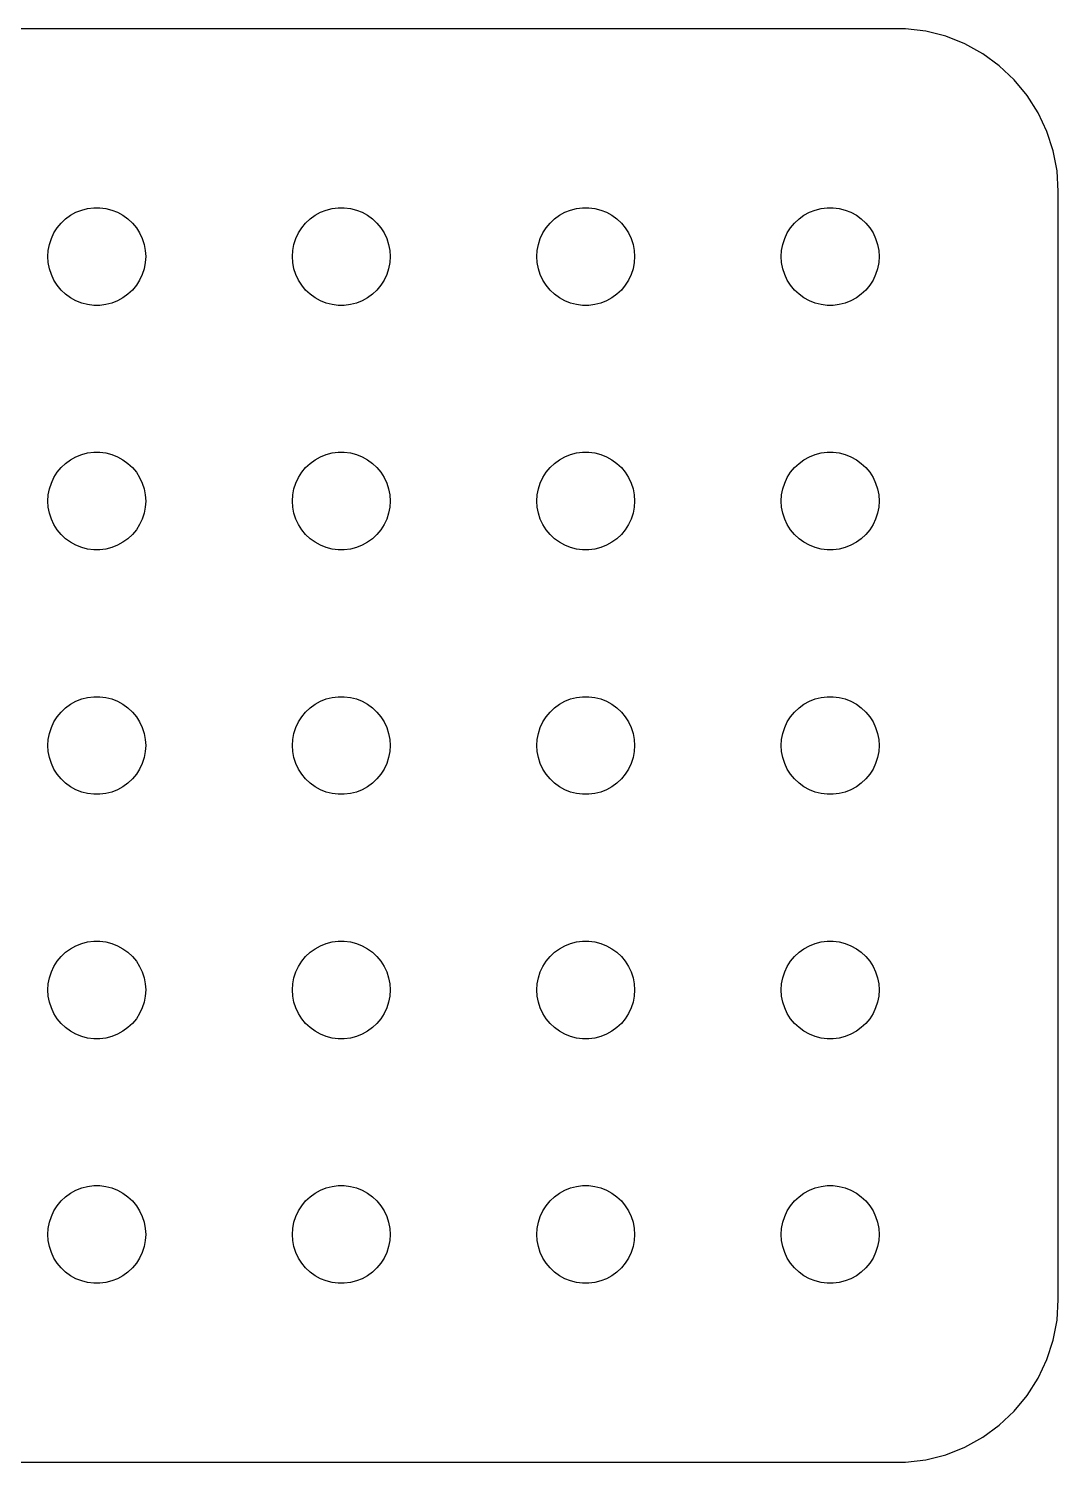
# Model space of a CAD drawing. Header units: metres. Extents: x -29.5 to 29.5, y -22 to 22.
# Drawn here: x -2.09 to 29.5, y -21.99 to 21.99 of the extents above; entities that cross this region are included whole.
import ezdxf

# ---------------------------------------------------------------- set-up
doc = ezdxf.new("R2010")
doc.units = ezdxf.units.M

msp = doc.modelspace()

# ---------------------------------------------------------------- linework, layer by layer
for p, q in [((24.8139, 21.9901), (-24.8139, 21.9901)), ((25.4369, 21.9114), (24.8139, 21.9901)), ((26.0451, 21.7553), (25.4369, 21.9114)), ((26.6289, 21.5241), (26.0451, 21.7553)), ((27.1791, 21.2216), (26.6289, 21.5241)), ((27.6871, 20.8526), (27.1791, 21.2216)), ((28.1448, 20.4227), (27.6871, 20.8526)), ((28.5451, 19.9389), (28.1448, 20.4227)), ((28.8815, 19.4088), (28.5451, 19.9389)), ((29.1489, 18.8406), (28.8815, 19.4088)), ((29.3429, 18.2434), (29.1489, 18.8406)), ((29.4606, 17.6267), (29.3429, 18.2434)), ((29.5, 17), (29.4606, 17.6267)), ((29.5, -17), (29.5, 17)), ((-0.803726, 16.2665), (-0.638657, 16.3572)), ((-0.638657, 16.3572), (-0.463516, 16.4266)), ((-0.463516, 16.4266), (-0.281067, 16.4734)), ((-0.281067, 16.4734), (-0.094177, 16.497)), ((-0.094177, 16.497), (0.094177, 16.497)), ((0.094177, 16.497), (0.281067, 16.4734)), ((0.281067, 16.4734), (0.463516, 16.4266)), ((0.463516, 16.4266), (0.638657, 16.3572)), ((0.638657, 16.3572), (0.803726, 16.2665)), ((6.69626, 16.2665), (6.86133, 16.3572)), ((6.86133, 16.3572), (7.03647, 16.4266)), ((7.03647, 16.4266), (7.21892, 16.4734)), ((7.21892, 16.4734), (7.40581, 16.497)), ((7.40581, 16.497), (7.59418, 16.497)), ((7.59418, 16.497), (7.78107, 16.4734)), ((7.78107, 16.4734), (7.96352, 16.4266)), ((7.96352, 16.4266), (8.13866, 16.3572)), ((8.13866, 16.3572), (8.30373, 16.2665)), ((14.1963, 16.2665), (14.3613, 16.3572)), ((14.3613, 16.3572), (14.5365, 16.4266)), ((14.5365, 16.4266), (14.7189, 16.4734)), ((14.7189, 16.4734), (14.9058, 16.497)), ((14.9058, 16.497), (15.0942, 16.497)), ((15.0942, 16.497), (15.2811, 16.4734)), ((15.2811, 16.4734), (15.4635, 16.4266)), ((15.4635, 16.4266), (15.6387, 16.3572)), ((15.6387, 16.3572), (15.8037, 16.2665)), ((21.6963, 16.2665), (21.8613, 16.3572)), ((21.8613, 16.3572), (22.0365, 16.4266)), ((22.0365, 16.4266), (22.2189, 16.4734)), ((22.2189, 16.4734), (22.4058, 16.497)), ((22.4058, 16.497), (22.5942, 16.497)), ((22.5942, 16.497), (22.7811, 16.4734)), ((22.7811, 16.4734), (22.9635, 16.4266)), ((22.9635, 16.4266), (23.1387, 16.3572)), ((23.1387, 16.3572), (23.3037, 16.2665)), ((-1.31445, 15.7226), (-1.21352, 15.8817)), ((-1.21352, 15.8817), (-1.09344, 16.0268)), ((-1.09344, 16.0268), (-0.956131, 16.1558)), ((-0.956131, 16.1558), (-0.803726, 16.2665)), ((0.803726, 16.2665), (0.956131, 16.1558)), ((0.956131, 16.1558), (1.09344, 16.0268)), ((1.09344, 16.0268), (1.21352, 15.8817)), ((1.21352, 15.8817), (1.31445, 15.7226)), ((6.18553, 15.7226), (6.28647, 15.8817)), ((6.28647, 15.8817), (6.40654, 16.0268)), ((6.40654, 16.0268), (6.54385, 16.1558)), ((6.54385, 16.1558), (6.69626, 16.2665)), ((8.30373, 16.2665), (8.45613, 16.1558)), ((8.45613, 16.1558), (8.59344, 16.0268)), ((8.59344, 16.0268), (8.71352, 15.8817)), ((8.71352, 15.8817), (8.81445, 15.7226)), ((13.6855, 15.7226), (13.7865, 15.8817)), ((13.7865, 15.8817), (13.9065, 16.0268)), ((13.9065, 16.0268), (14.0439, 16.1558)), ((14.0439, 16.1558), (14.1963, 16.2665)), ((15.8037, 16.2665), (15.9561, 16.1558)), ((15.9561, 16.1558), (16.0934, 16.0268)), ((16.0934, 16.0268), (16.2135, 15.8817)), ((16.2135, 15.8817), (16.3145, 15.7226)), ((21.1855, 15.7226), (21.2865, 15.8817)), ((21.2865, 15.8817), (21.4065, 16.0268)), ((21.4065, 16.0268), (21.5439, 16.1558)), ((21.5439, 16.1558), (21.6963, 16.2665)), ((23.3037, 16.2665), (23.4561, 16.1558)), ((23.4561, 16.1558), (23.5934, 16.0268)), ((23.5934, 16.0268), (23.7135, 15.8817)), ((23.7135, 15.8817), (23.8145, 15.7226)), ((-1.45287, 15.373), (-1.39465, 15.5522)), ((-1.39465, 15.5522), (-1.31445, 15.7226)), ((1.31445, 15.7226), (1.39465, 15.5522)), ((1.39465, 15.5522), (1.45287, 15.373)), ((6.04712, 15.373), (6.10533, 15.5522)), ((6.10533, 15.5522), (6.18553, 15.7226)), ((8.81445, 15.7226), (8.89465, 15.5522)), ((8.89465, 15.5522), (8.95287, 15.373)), ((13.5471, 15.373), (13.6053, 15.5522)), ((13.6053, 15.5522), (13.6855, 15.7226)), ((16.3145, 15.7226), (16.3947, 15.5522)), ((16.3947, 15.5522), (16.4529, 15.373)), ((21.0471, 15.373), (21.1053, 15.5522)), ((21.1053, 15.5522), (21.1855, 15.7226)), ((23.8145, 15.7226), (23.8947, 15.5522)), ((23.8947, 15.5522), (23.9529, 15.373)), ((-1.5, 15), (-1.48816, 15.188)), ((-1.48816, 14.812), (-1.5, 15)), ((-1.48816, 15.188), (-1.45287, 15.373)), ((1.45287, 15.373), (1.48816, 15.188)), ((1.48816, 15.188), (1.5, 15)), ((1.5, 15), (1.48816, 14.812)), ((6, 15), (6.01183, 15.188)), ((6.01183, 14.812), (6, 15)), ((6.01183, 15.188), (6.04712, 15.373)), ((8.95287, 15.373), (8.98816, 15.188)), ((8.98816, 15.188), (9, 15)), ((9, 15), (8.98816, 14.812)), ((13.5, 15), (13.5118, 15.188)), ((13.5118, 14.812), (13.5, 15)), ((13.5118, 15.188), (13.5471, 15.373)), ((16.4529, 15.373), (16.4882, 15.188)), ((16.4882, 15.188), (16.5, 15)), ((16.5, 15), (16.4882, 14.812)), ((21, 15), (21.0118, 15.188)), ((21.0118, 14.812), (21, 15)), ((21.0118, 15.188), (21.0471, 15.373)), ((23.9529, 15.373), (23.9882, 15.188)), ((23.9882, 15.188), (24, 15)), ((24, 15), (23.9882, 14.812)), ((-1.45287, 14.627), (-1.48816, 14.812)), ((-1.39465, 14.4478), (-1.45287, 14.627)), ((1.45287, 14.627), (1.39465, 14.4478)), ((1.48816, 14.812), (1.45287, 14.627)), ((6.04712, 14.627), (6.01183, 14.812)), ((6.10533, 14.4478), (6.04712, 14.627)), ((8.95287, 14.627), (8.89465, 14.4478)), ((8.98816, 14.812), (8.95287, 14.627)), ((13.5471, 14.627), (13.5118, 14.812)), ((13.6053, 14.4478), (13.5471, 14.627)), ((16.4529, 14.627), (16.3947, 14.4478)), ((16.4882, 14.812), (16.4529, 14.627)), ((21.0471, 14.627), (21.0118, 14.812)), ((21.1053, 14.4478), (21.0471, 14.627)), ((23.9529, 14.627), (23.8947, 14.4478)), ((23.9882, 14.812), (23.9529, 14.627)), ((-1.31445, 14.2774), (-1.39465, 14.4478)), ((-1.21352, 14.1183), (-1.31445, 14.2774)), ((-1.09344, 13.9732), (-1.21352, 14.1183)), ((1.21352, 14.1183), (1.09344, 13.9732)), ((1.31445, 14.2774), (1.21352, 14.1183)), ((1.39465, 14.4478), (1.31445, 14.2774)), ((6.18553, 14.2774), (6.10533, 14.4478)), ((6.28647, 14.1183), (6.18553, 14.2774)), ((6.40654, 13.9732), (6.28647, 14.1183)), ((8.71352, 14.1183), (8.59344, 13.9732)), ((8.81445, 14.2774), (8.71352, 14.1183)), ((8.89465, 14.4478), (8.81445, 14.2774)), ((13.6855, 14.2774), (13.6053, 14.4478)), ((13.7865, 14.1183), (13.6855, 14.2774)), ((13.9065, 13.9732), (13.7865, 14.1183)), ((16.2135, 14.1183), (16.0934, 13.9732)), ((16.3145, 14.2774), (16.2135, 14.1183)), ((16.3947, 14.4478), (16.3145, 14.2774)), ((21.1855, 14.2774), (21.1053, 14.4478)), ((21.2865, 14.1183), (21.1855, 14.2774)), ((21.4065, 13.9732), (21.2865, 14.1183)), ((23.7135, 14.1183), (23.5934, 13.9732)), ((23.8145, 14.2774), (23.7135, 14.1183)), ((23.8947, 14.4478), (23.8145, 14.2774)), ((-0.956131, 13.8442), (-1.09344, 13.9732)), ((-0.803726, 13.7335), (-0.956131, 13.8442)), ((-0.638657, 13.6427), (-0.803726, 13.7335)), ((-0.463516, 13.5734), (-0.638657, 13.6427)), ((0.638657, 13.6427), (0.463516, 13.5734)), ((0.803726, 13.7335), (0.638657, 13.6427)), ((0.956131, 13.8442), (0.803726, 13.7335)), ((1.09344, 13.9732), (0.956131, 13.8442)), ((6.54385, 13.8442), (6.40654, 13.9732)), ((6.69626, 13.7335), (6.54385, 13.8442)), ((6.86133, 13.6427), (6.69626, 13.7335)), ((7.03647, 13.5734), (6.86133, 13.6427)), ((8.13866, 13.6427), (7.96352, 13.5734)), ((8.30373, 13.7335), (8.13866, 13.6427)), ((8.45613, 13.8442), (8.30373, 13.7335)), ((8.59344, 13.9732), (8.45613, 13.8442)), ((14.0439, 13.8442), (13.9065, 13.9732)), ((14.1963, 13.7335), (14.0439, 13.8442)), ((14.3613, 13.6427), (14.1963, 13.7335)), ((14.5365, 13.5734), (14.3613, 13.6427)), ((15.6387, 13.6427), (15.4635, 13.5734)), ((15.8037, 13.7335), (15.6387, 13.6427)), ((15.9561, 13.8442), (15.8037, 13.7335)), ((16.0934, 13.9732), (15.9561, 13.8442)), ((21.5439, 13.8442), (21.4065, 13.9732)), ((21.6963, 13.7335), (21.5439, 13.8442)), ((21.8613, 13.6427), (21.6963, 13.7335)), ((22.0365, 13.5734), (21.8613, 13.6427)), ((23.1387, 13.6427), (22.9635, 13.5734)), ((23.3037, 13.7335), (23.1387, 13.6427)), ((23.4561, 13.8442), (23.3037, 13.7335)), ((23.5934, 13.9732), (23.4561, 13.8442)), ((-0.281067, 13.5266), (-0.463516, 13.5734)), ((-0.094177, 13.5029), (-0.281067, 13.5266)), ((0.094177, 13.5029), (-0.094177, 13.5029)), ((0.281067, 13.5266), (0.094177, 13.5029)), ((0.463516, 13.5734), (0.281067, 13.5266)), ((7.21892, 13.5266), (7.03647, 13.5734)), ((7.40581, 13.5029), (7.21892, 13.5266)), ((7.59418, 13.5029), (7.40581, 13.5029)), ((7.78107, 13.5266), (7.59418, 13.5029)), ((7.96352, 13.5734), (7.78107, 13.5266)), ((14.7189, 13.5266), (14.5365, 13.5734)), ((14.9058, 13.5029), (14.7189, 13.5266)), ((15.0942, 13.5029), (14.9058, 13.5029)), ((15.2811, 13.5266), (15.0942, 13.5029)), ((15.4635, 13.5734), (15.2811, 13.5266)), ((22.2189, 13.5266), (22.0365, 13.5734)), ((22.4058, 13.5029), (22.2189, 13.5266)), ((22.5942, 13.5029), (22.4058, 13.5029)), ((22.7811, 13.5266), (22.5942, 13.5029)), ((22.9635, 13.5734), (22.7811, 13.5266)), ((-0.803726, 8.76648), (-0.638657, 8.85724)), ((-0.638657, 8.85724), (-0.463516, 8.92657)), ((-0.463516, 8.92657), (-0.281067, 8.97342)), ((-0.281067, 8.97342), (-0.094177, 8.99704)), ((-0.094177, 8.99704), (0.094177, 8.99704)), ((0.094177, 8.99704), (0.281067, 8.97342)), ((0.281067, 8.97342), (0.463516, 8.92657)), ((0.463516, 8.92657), (0.638657, 8.85724)), ((0.638657, 8.85724), (0.803726, 8.76648)), ((6.69626, 8.76648), (6.86133, 8.85724)), ((6.86133, 8.85724), (7.03647, 8.92657)), ((7.03647, 8.92657), (7.21892, 8.97342)), ((7.21892, 8.97342), (7.40581, 8.99704)), ((7.40581, 8.99704), (7.59418, 8.99704)), ((7.59418, 8.99704), (7.78107, 8.97342)), ((7.78107, 8.97342), (7.96352, 8.92657)), ((7.96352, 8.92657), (8.13866, 8.85724)), ((8.13866, 8.85724), (8.30373, 8.76648)), ((14.1963, 8.76648), (14.3613, 8.85724)), ((14.3613, 8.85724), (14.5365, 8.92657)), ((14.5365, 8.92657), (14.7189, 8.97342)), ((14.7189, 8.97342), (14.9058, 8.99704)), ((14.9058, 8.99704), (15.0942, 8.99704)), ((15.0942, 8.99704), (15.2811, 8.97342)), ((15.2811, 8.97342), (15.4635, 8.92657)), ((15.4635, 8.92657), (15.6387, 8.85724)), ((15.6387, 8.85724), (15.8037, 8.76648)), ((21.6963, 8.76648), (21.8613, 8.85724)), ((21.8613, 8.85724), (22.0365, 8.92657)), ((22.0365, 8.92657), (22.2189, 8.97342)), ((22.2189, 8.97342), (22.4058, 8.99704)), ((22.4058, 8.99704), (22.5942, 8.99704)), ((22.5942, 8.99704), (22.7811, 8.97342)), ((22.7811, 8.97342), (22.9635, 8.92657)), ((22.9635, 8.92657), (23.1387, 8.85724)), ((23.1387, 8.85724), (23.3037, 8.76648)), ((-1.31445, 8.22263), (-1.21352, 8.38167)), ((-1.21352, 8.38167), (-1.09344, 8.52681)), ((-1.09344, 8.52681), (-0.956131, 8.65576)), ((-0.956131, 8.65576), (-0.803726, 8.76648)), ((0.803726, 8.76648), (0.956131, 8.65576)), ((0.956131, 8.65576), (1.09344, 8.52681)), ((1.09344, 8.52681), (1.21352, 8.38167)), ((1.21352, 8.38167), (1.31445, 8.22263)), ((6.18553, 8.22263), (6.28647, 8.38167)), ((6.28647, 8.38167), (6.40654, 8.52681)), ((6.40654, 8.52681), (6.54385, 8.65576)), ((6.54385, 8.65576), (6.69626, 8.76648)), ((8.30373, 8.76648), (8.45613, 8.65576)), ((8.45613, 8.65576), (8.59344, 8.52681)), ((8.59344, 8.52681), (8.71352, 8.38167)), ((8.71352, 8.38167), (8.81445, 8.22263)), ((13.6855, 8.22263), (13.7865, 8.38167)), ((13.7865, 8.38167), (13.9065, 8.52681)), ((13.9065, 8.52681), (14.0439, 8.65576)), ((14.0439, 8.65576), (14.1963, 8.76648)), ((15.8037, 8.76648), (15.9561, 8.65576)), ((15.9561, 8.65576), (16.0934, 8.52681)), ((16.0934, 8.52681), (16.2135, 8.38167)), ((16.2135, 8.38167), (16.3145, 8.22263)), ((21.1855, 8.22263), (21.2865, 8.38167)), ((21.2865, 8.38167), (21.4065, 8.52681)), ((21.4065, 8.52681), (21.5439, 8.65576)), ((21.5439, 8.65576), (21.6963, 8.76648)), ((23.3037, 8.76648), (23.4561, 8.65576)), ((23.4561, 8.65576), (23.5934, 8.52681)), ((23.5934, 8.52681), (23.7135, 8.38167)), ((23.7135, 8.38167), (23.8145, 8.22263)), ((-1.45287, 7.87303), (-1.39465, 8.05219)), ((-1.39465, 8.05219), (-1.31445, 8.22263)), ((1.31445, 8.22263), (1.39465, 8.05219)), ((1.39465, 8.05219), (1.45287, 7.87303)), ((6.04712, 7.87303), (6.10533, 8.05219)), ((6.10533, 8.05219), (6.18553, 8.22263)), ((8.81445, 8.22263), (8.89465, 8.05219)), ((8.89465, 8.05219), (8.95287, 7.87303)), ((13.5471, 7.87303), (13.6053, 8.05219)), ((13.6053, 8.05219), (13.6855, 8.22263)), ((16.3145, 8.22263), (16.3947, 8.05219)), ((16.3947, 8.05219), (16.4529, 7.87303)), ((21.0471, 7.87303), (21.1053, 8.05219)), ((21.1053, 8.05219), (21.1855, 8.22263)), ((23.8145, 8.22263), (23.8947, 8.05219)), ((23.8947, 8.05219), (23.9529, 7.87303)), ((-1.5, 7.5), (-1.48816, 7.68799)), ((-1.48816, 7.312), (-1.5, 7.5)), ((-1.48816, 7.68799), (-1.45287, 7.87303)), ((1.45287, 7.87303), (1.48816, 7.68799)), ((1.48816, 7.68799), (1.5, 7.5)), ((1.5, 7.5), (1.48816, 7.312)), ((6, 7.5), (6.01183, 7.68799)), ((6.01183, 7.312), (6, 7.5)), ((6.01183, 7.68799), (6.04712, 7.87303)), ((8.95287, 7.87303), (8.98816, 7.68799)), ((8.98816, 7.68799), (9, 7.5)), ((9, 7.5), (8.98816, 7.312)), ((13.5, 7.5), (13.5118, 7.68799)), ((13.5118, 7.312), (13.5, 7.5)), ((13.5118, 7.68799), (13.5471, 7.87303)), ((16.4529, 7.87303), (16.4882, 7.68799)), ((16.4882, 7.68799), (16.5, 7.5)), ((16.5, 7.5), (16.4882, 7.312)), ((21, 7.5), (21.0118, 7.68799)), ((21.0118, 7.312), (21, 7.5)), ((21.0118, 7.68799), (21.0471, 7.87303)), ((23.9529, 7.87303), (23.9882, 7.68799)), ((23.9882, 7.68799), (24, 7.5)), ((24, 7.5), (23.9882, 7.312)), ((-1.45287, 7.12695), (-1.48816, 7.312)), ((-1.39465, 6.9478), (-1.45287, 7.12695)), ((1.45287, 7.12695), (1.39465, 6.9478)), ((1.48816, 7.312), (1.45287, 7.12695)), ((6.04712, 7.12695), (6.01183, 7.312)), ((6.10533, 6.9478), (6.04712, 7.12695)), ((8.95287, 7.12695), (8.89465, 6.9478)), ((8.98816, 7.312), (8.95287, 7.12695)), ((13.5471, 7.12695), (13.5118, 7.312)), ((13.6053, 6.9478), (13.5471, 7.12695)), ((16.4529, 7.12695), (16.3947, 6.9478)), ((16.4882, 7.312), (16.4529, 7.12695)), ((21.0471, 7.12695), (21.0118, 7.312)), ((21.1053, 6.9478), (21.0471, 7.12695)), ((23.9529, 7.12695), (23.8947, 6.9478)), ((23.9882, 7.312), (23.9529, 7.12695)), ((-1.31445, 6.77736), (-1.39465, 6.9478)), ((-1.21352, 6.61832), (-1.31445, 6.77736)), ((-1.09344, 6.47318), (-1.21352, 6.61832)), ((1.21352, 6.61832), (1.09344, 6.47318)), ((1.31445, 6.77736), (1.21352, 6.61832)), ((1.39465, 6.9478), (1.31445, 6.77736)), ((6.18553, 6.77736), (6.10533, 6.9478)), ((6.28647, 6.61832), (6.18553, 6.77736)), ((6.40654, 6.47318), (6.28647, 6.61832)), ((8.71352, 6.61832), (8.59344, 6.47318)), ((8.81445, 6.77736), (8.71352, 6.61832)), ((8.89465, 6.9478), (8.81445, 6.77736)), ((13.6855, 6.77736), (13.6053, 6.9478)), ((13.7865, 6.61832), (13.6855, 6.77736)), ((13.9065, 6.47318), (13.7865, 6.61832)), ((16.2135, 6.61832), (16.0934, 6.47318)), ((16.3145, 6.77736), (16.2135, 6.61832)), ((16.3947, 6.9478), (16.3145, 6.77736)), ((21.1855, 6.77736), (21.1053, 6.9478)), ((21.2865, 6.61832), (21.1855, 6.77736)), ((21.4065, 6.47318), (21.2865, 6.61832)), ((23.7135, 6.61832), (23.5934, 6.47318)), ((23.8145, 6.77736), (23.7135, 6.61832)), ((23.8947, 6.9478), (23.8145, 6.77736)), ((-0.956131, 6.34422), (-1.09344, 6.47318)), ((-0.803726, 6.23351), (-0.956131, 6.34422)), ((-0.638657, 6.14275), (-0.803726, 6.23351)), ((0.803726, 6.23351), (0.638657, 6.14275)), ((0.956131, 6.34422), (0.803726, 6.23351)), ((1.09344, 6.47318), (0.956131, 6.34422)), ((6.54385, 6.34422), (6.40654, 6.47318)), ((6.69626, 6.23351), (6.54385, 6.34422)), ((6.86133, 6.14275), (6.69626, 6.23351)), ((8.30373, 6.23351), (8.13866, 6.14275)), ((8.45613, 6.34422), (8.30373, 6.23351)), ((8.59344, 6.47318), (8.45613, 6.34422)), ((14.0439, 6.34422), (13.9065, 6.47318)), ((14.1963, 6.23351), (14.0439, 6.34422)), ((14.3613, 6.14275), (14.1963, 6.23351)), ((15.8037, 6.23351), (15.6387, 6.14275)), ((15.9561, 6.34422), (15.8037, 6.23351)), ((16.0934, 6.47318), (15.9561, 6.34422)), ((21.5439, 6.34422), (21.4065, 6.47318)), ((21.6963, 6.23351), (21.5439, 6.34422)), ((21.8613, 6.14275), (21.6963, 6.23351)), ((23.3037, 6.23351), (23.1387, 6.14275)), ((23.4561, 6.34422), (23.3037, 6.23351)), ((23.5934, 6.47318), (23.4561, 6.34422)), ((-0.463516, 6.07341), (-0.638657, 6.14275)), ((-0.281067, 6.02657), (-0.463516, 6.07341)), ((-0.094177, 6.00294), (-0.281067, 6.02657)), ((0.094177, 6.00294), (-0.094177, 6.00294)), ((0.281067, 6.02657), (0.094177, 6.00294)), ((0.463516, 6.07341), (0.281067, 6.02657)), ((0.638657, 6.14275), (0.463516, 6.07341)), ((7.03647, 6.07341), (6.86133, 6.14275)), ((7.21892, 6.02657), (7.03647, 6.07341)), ((7.40581, 6.00294), (7.21892, 6.02657)), ((7.59418, 6.00294), (7.40581, 6.00294)), ((7.78107, 6.02657), (7.59418, 6.00294)), ((7.96352, 6.07341), (7.78107, 6.02657)), ((8.13866, 6.14275), (7.96352, 6.07341)), ((14.5365, 6.07341), (14.3613, 6.14275)), ((14.7189, 6.02657), (14.5365, 6.07341)), ((14.9058, 6.00294), (14.7189, 6.02657)), ((15.0942, 6.00294), (14.9058, 6.00294)), ((15.2811, 6.02657), (15.0942, 6.00294)), ((15.4635, 6.07341), (15.2811, 6.02657)), ((15.6387, 6.14275), (15.4635, 6.07341)), ((22.0365, 6.07341), (21.8613, 6.14275)), ((22.2189, 6.02657), (22.0365, 6.07341)), ((22.4058, 6.00294), (22.2189, 6.02657)), ((22.5942, 6.00294), (22.4058, 6.00294)), ((22.7811, 6.02657), (22.5942, 6.00294)), ((22.9635, 6.07341), (22.7811, 6.02657)), ((23.1387, 6.14275), (22.9635, 6.07341)), ((-0.803726, 1.26648), (-0.638657, 1.35724)), ((-0.638657, 1.35724), (-0.463516, 1.42657)), ((-0.463516, 1.42657), (-0.281067, 1.47342)), ((-0.281067, 1.47342), (-0.094177, 1.49704)), ((-0.094177, 1.49704), (0.094177, 1.49704)), ((0.094177, 1.49704), (0.281067, 1.47342)), ((0.281067, 1.47342), (0.463516, 1.42657)), ((0.463516, 1.42657), (0.638657, 1.35724)), ((0.638657, 1.35724), (0.803726, 1.26648)), ((6.69626, 1.26648), (6.86133, 1.35724)), ((6.86133, 1.35724), (7.03647, 1.42657)), ((7.03647, 1.42657), (7.21892, 1.47342)), ((7.21892, 1.47342), (7.40581, 1.49704)), ((7.40581, 1.49704), (7.59418, 1.49704)), ((7.59418, 1.49704), (7.78107, 1.47342)), ((7.78107, 1.47342), (7.96352, 1.42657)), ((7.96352, 1.42657), (8.13866, 1.35724)), ((8.13866, 1.35724), (8.30373, 1.26648)), ((14.1963, 1.26648), (14.3613, 1.35724)), ((14.3613, 1.35724), (14.5365, 1.42657)), ((14.5365, 1.42657), (14.7189, 1.47342)), ((14.7189, 1.47342), (14.9058, 1.49704)), ((14.9058, 1.49704), (15.0942, 1.49704)), ((15.0942, 1.49704), (15.2811, 1.47342)), ((15.2811, 1.47342), (15.4635, 1.42657)), ((15.4635, 1.42657), (15.6387, 1.35724)), ((15.6387, 1.35724), (15.8037, 1.26648)), ((21.6963, 1.26648), (21.8613, 1.35724)), ((21.8613, 1.35724), (22.0365, 1.42657)), ((22.0365, 1.42657), (22.2189, 1.47342)), ((22.2189, 1.47342), (22.4058, 1.49704)), ((22.4058, 1.49704), (22.5942, 1.49704)), ((22.5942, 1.49704), (22.7811, 1.47342)), ((22.7811, 1.47342), (22.9635, 1.42657)), ((22.9635, 1.42657), (23.1387, 1.35724)), ((23.1387, 1.35724), (23.3037, 1.26648)), ((-1.31445, 0.722626), (-1.21352, 0.881668)), ((-1.21352, 0.881668), (-1.09344, 1.02681)), ((-1.09344, 1.02681), (-0.956131, 1.15576)), ((-0.956131, 1.15576), (-0.803726, 1.26648)), ((0.803726, 1.26648), (0.956131, 1.15576)), ((0.956131, 1.15576), (1.09344, 1.02681)), ((1.09344, 1.02681), (1.21352, 0.881668)), ((1.21352, 0.881668), (1.31445, 0.722626)), ((6.18553, 0.722626), (6.28647, 0.881668)), ((6.28647, 0.881668), (6.40654, 1.02681)), ((6.40654, 1.02681), (6.54385, 1.15576)), ((6.54385, 1.15576), (6.69626, 1.26648)), ((8.30373, 1.26648), (8.45613, 1.15576)), ((8.45613, 1.15576), (8.59344, 1.02681)), ((8.59344, 1.02681), (8.71352, 0.881668)), ((8.71352, 0.881668), (8.81445, 0.722626)), ((13.6855, 0.722626), (13.7865, 0.881668)), ((13.7865, 0.881668), (13.9065, 1.02681)), ((13.9065, 1.02681), (14.0439, 1.15576)), ((14.0439, 1.15576), (14.1963, 1.26648)), ((15.8037, 1.26648), (15.9561, 1.15576)), ((15.9561, 1.15576), (16.0934, 1.02681)), ((16.0934, 1.02681), (16.2135, 0.881668)), ((16.2135, 0.881668), (16.3145, 0.722626)), ((21.1855, 0.722626), (21.2865, 0.881668)), ((21.2865, 0.881668), (21.4065, 1.02681)), ((21.4065, 1.02681), (21.5439, 1.15576)), ((21.5439, 1.15576), (21.6963, 1.26648)), ((23.3037, 1.26648), (23.4561, 1.15576)), ((23.4561, 1.15576), (23.5934, 1.02681)), ((23.5934, 1.02681), (23.7135, 0.881668)), ((23.7135, 0.881668), (23.8145, 0.722626)), ((-1.45287, 0.373032), (-1.39465, 0.552185)), ((-1.39465, 0.552185), (-1.31445, 0.722626)), ((1.31445, 0.722626), (1.39465, 0.552185)), ((1.39465, 0.552185), (1.45287, 0.373032)), ((6.04712, 0.373032), (6.10533, 0.552185)), ((6.10533, 0.552185), (6.18553, 0.722626)), ((8.81445, 0.722626), (8.89465, 0.552185)), ((8.89465, 0.552185), (8.95287, 0.373032)), ((13.5471, 0.373032), (13.6053, 0.552185)), ((13.6053, 0.552185), (13.6855, 0.722626)), ((16.3145, 0.722626), (16.3947, 0.552185)), ((16.3947, 0.552185), (16.4529, 0.373032)), ((21.0471, 0.373032), (21.1053, 0.552185)), ((21.1053, 0.552185), (21.1855, 0.722626)), ((23.8145, 0.722626), (23.8947, 0.552185)), ((23.8947, 0.552185), (23.9529, 0.373032)), ((-1.5, 0), (-1.48816, 0.187988)), ((-1.48816, -0.187988), (-1.5, 0)), ((-1.48816, 0.187988), (-1.45287, 0.373032)), ((1.45287, 0.373032), (1.48816, 0.187988)), ((1.48816, 0.187988), (1.5, 0)), ((1.5, 0), (1.48816, -0.187988)), ((6, 0), (6.01183, 0.187988)), ((6.01183, -0.187988), (6, 0)), ((6.01183, 0.187988), (6.04712, 0.373032)), ((8.95287, 0.373032), (8.98816, 0.187988)), ((8.98816, 0.187988), (9, 0)), ((9, 0), (8.98816, -0.187988)), ((13.5, 0), (13.5118, 0.187988)), ((13.5118, -0.187988), (13.5, 0)), ((13.5118, 0.187988), (13.5471, 0.373032)), ((16.4529, 0.373032), (16.4882, 0.187988)), ((16.4882, 0.187988), (16.5, 0)), ((16.5, 0), (16.4882, -0.187988)), ((21, 0), (21.0118, 0.187988)), ((21.0118, -0.187988), (21, 0)), ((21.0118, 0.187988), (21.0471, 0.373032)), ((23.9529, 0.373032), (23.9882, 0.187988)), ((23.9882, 0.187988), (24, 0)), ((24, 0), (23.9882, -0.187988)), ((-1.45287, -0.373032), (-1.48816, -0.187988)), ((-1.39465, -0.552185), (-1.45287, -0.373032)), ((1.45287, -0.373032), (1.39465, -0.552185)), ((1.48816, -0.187988), (1.45287, -0.373032)), ((6.04712, -0.373032), (6.01183, -0.187988)), ((6.10533, -0.552185), (6.04712, -0.373032)), ((8.95287, -0.373032), (8.89465, -0.552185)), ((8.98816, -0.187988), (8.95287, -0.373032)), ((13.5471, -0.373032), (13.5118, -0.187988)), ((13.6053, -0.552185), (13.5471, -0.373032)), ((16.4529, -0.373032), (16.3947, -0.552185)), ((16.4882, -0.187988), (16.4529, -0.373032)), ((21.0471, -0.373032), (21.0118, -0.187988)), ((21.1053, -0.552185), (21.0471, -0.373032)), ((23.9529, -0.373032), (23.8947, -0.552185)), ((23.9882, -0.187988), (23.9529, -0.373032)), ((-1.31445, -0.722626), (-1.39465, -0.552185)), ((-1.21352, -0.881668), (-1.31445, -0.722626)), ((1.31445, -0.722626), (1.21352, -0.881668)), ((1.39465, -0.552185), (1.31445, -0.722626)), ((6.18553, -0.722626), (6.10533, -0.552185)), ((6.28647, -0.881668), (6.18553, -0.722626)), ((8.81445, -0.722626), (8.71352, -0.881668)), ((8.89465, -0.552185), (8.81445, -0.722626)), ((13.6855, -0.722626), (13.6053, -0.552185)), ((13.7865, -0.881668), (13.6855, -0.722626)), ((16.3145, -0.722626), (16.2135, -0.881668)), ((16.3947, -0.552185), (16.3145, -0.722626)), ((21.1855, -0.722626), (21.1053, -0.552185)), ((21.2865, -0.881668), (21.1855, -0.722626)), ((23.8145, -0.722626), (23.7135, -0.881668)), ((23.8947, -0.552185), (23.8145, -0.722626)), ((-1.09344, -1.02681), (-1.21352, -0.881668)), ((-0.956131, -1.15576), (-1.09344, -1.02681)), ((-0.803726, -1.26648), (-0.956131, -1.15576)), ((-0.638657, -1.35724), (-0.803726, -1.26648)), ((0.803726, -1.26648), (0.638657, -1.35724)), ((0.956131, -1.15576), (0.803726, -1.26648)), ((1.09344, -1.02681), (0.956131, -1.15576)), ((1.21352, -0.881668), (1.09344, -1.02681)), ((6.40654, -1.02681), (6.28647, -0.881668)), ((6.54385, -1.15576), (6.40654, -1.02681)), ((6.69626, -1.26648), (6.54385, -1.15576)), ((6.86133, -1.35724), (6.69626, -1.26648)), ((8.30373, -1.26648), (8.13866, -1.35724)), ((8.45613, -1.15576), (8.30373, -1.26648)), ((8.59344, -1.02681), (8.45613, -1.15576)), ((8.71352, -0.881668), (8.59344, -1.02681)), ((13.9065, -1.02681), (13.7865, -0.881668)), ((14.0439, -1.15576), (13.9065, -1.02681)), ((14.1963, -1.26648), (14.0439, -1.15576)), ((14.3613, -1.35724), (14.1963, -1.26648)), ((15.8037, -1.26648), (15.6387, -1.35724)), ((15.9561, -1.15576), (15.8037, -1.26648)), ((16.0934, -1.02681), (15.9561, -1.15576)), ((16.2135, -0.881668), (16.0934, -1.02681)), ((21.4065, -1.02681), (21.2865, -0.881668)), ((21.5439, -1.15576), (21.4065, -1.02681)), ((21.6963, -1.26648), (21.5439, -1.15576)), ((21.8613, -1.35724), (21.6963, -1.26648)), ((23.3037, -1.26648), (23.1387, -1.35724)), ((23.4561, -1.15576), (23.3037, -1.26648)), ((23.5934, -1.02681), (23.4561, -1.15576)), ((23.7135, -0.881668), (23.5934, -1.02681)), ((-0.463516, -1.42657), (-0.638657, -1.35724)), ((-0.281067, -1.47342), (-0.463516, -1.42657)), ((-0.094177, -1.49704), (-0.281067, -1.47342)), ((0.094177, -1.49704), (-0.094177, -1.49704)), ((0.281067, -1.47342), (0.094177, -1.49704)), ((0.463516, -1.42657), (0.281067, -1.47342)), ((0.638657, -1.35724), (0.463516, -1.42657)), ((7.03647, -1.42657), (6.86133, -1.35724)), ((7.21892, -1.47342), (7.03647, -1.42657)), ((7.40581, -1.49704), (7.21892, -1.47342)), ((7.59418, -1.49704), (7.40581, -1.49704)), ((7.78107, -1.47342), (7.59418, -1.49704)), ((7.96352, -1.42657), (7.78107, -1.47342)), ((8.13866, -1.35724), (7.96352, -1.42657)), ((14.5365, -1.42657), (14.3613, -1.35724)), ((14.7189, -1.47342), (14.5365, -1.42657)), ((14.9058, -1.49704), (14.7189, -1.47342)), ((15.0942, -1.49704), (14.9058, -1.49704)), ((15.2811, -1.47342), (15.0942, -1.49704)), ((15.4635, -1.42657), (15.2811, -1.47342)), ((15.6387, -1.35724), (15.4635, -1.42657)), ((22.0365, -1.42657), (21.8613, -1.35724)), ((22.2189, -1.47342), (22.0365, -1.42657)), ((22.4058, -1.49704), (22.2189, -1.47342)), ((22.5942, -1.49704), (22.4058, -1.49704)), ((22.7811, -1.47342), (22.5942, -1.49704)), ((22.9635, -1.42657), (22.7811, -1.47342)), ((23.1387, -1.35724), (22.9635, -1.42657)), ((-0.803726, -6.23351), (-0.638657, -6.14275)), ((-0.638657, -6.14275), (-0.463516, -6.07341)), ((-0.463516, -6.07341), (-0.281067, -6.02657)), ((-0.281067, -6.02657), (-0.094177, -6.00294)), ((-0.094177, -6.00294), (0.094177, -6.00294)), ((0.094177, -6.00294), (0.281067, -6.02657)), ((0.281067, -6.02657), (0.463516, -6.07341)), ((0.463516, -6.07341), (0.638657, -6.14275)), ((0.638657, -6.14275), (0.803726, -6.23351)), ((6.69626, -6.23351), (6.86133, -6.14275)), ((6.86133, -6.14275), (7.03647, -6.07341)), ((7.03647, -6.07341), (7.21892, -6.02657)), ((7.21892, -6.02657), (7.40581, -6.00294)), ((7.40581, -6.00294), (7.59418, -6.00294)), ((7.59418, -6.00294), (7.78107, -6.02657)), ((7.78107, -6.02657), (7.96352, -6.07341)), ((7.96352, -6.07341), (8.13866, -6.14275)), ((8.13866, -6.14275), (8.30373, -6.23351)), ((14.1963, -6.23351), (14.3613, -6.14275)), ((14.3613, -6.14275), (14.5365, -6.07341)), ((14.5365, -6.07341), (14.7189, -6.02657)), ((14.7189, -6.02657), (14.9058, -6.00294)), ((14.9058, -6.00294), (15.0942, -6.00294)), ((15.0942, -6.00294), (15.2811, -6.02657)), ((15.2811, -6.02657), (15.4635, -6.07341)), ((15.4635, -6.07341), (15.6387, -6.14275)), ((15.6387, -6.14275), (15.8037, -6.23351)), ((21.6963, -6.23351), (21.8613, -6.14275)), ((21.8613, -6.14275), (22.0365, -6.07341)), ((22.0365, -6.07341), (22.2189, -6.02657)), ((22.2189, -6.02657), (22.4058, -6.00294)), ((22.4058, -6.00294), (22.5942, -6.00294)), ((22.5942, -6.00294), (22.7811, -6.02657)), ((22.7811, -6.02657), (22.9635, -6.07341)), ((22.9635, -6.07341), (23.1387, -6.14275)), ((23.1387, -6.14275), (23.3037, -6.23351)), ((-1.21352, -6.61832), (-1.09344, -6.47318)), ((-1.09344, -6.47318), (-0.956131, -6.34422)), ((-0.956131, -6.34422), (-0.803726, -6.23351)), ((0.803726, -6.23351), (0.956131, -6.34422)), ((0.956131, -6.34422), (1.09344, -6.47318)), ((1.09344, -6.47318), (1.21352, -6.61832)), ((6.28647, -6.61832), (6.40654, -6.47318)), ((6.40654, -6.47318), (6.54385, -6.34422)), ((6.54385, -6.34422), (6.69626, -6.23351)), ((8.30373, -6.23351), (8.45613, -6.34422)), ((8.45613, -6.34422), (8.59344, -6.47318)), ((8.59344, -6.47318), (8.71352, -6.61832)), ((13.7865, -6.61832), (13.9065, -6.47318)), ((13.9065, -6.47318), (14.0439, -6.34422)), ((14.0439, -6.34422), (14.1963, -6.23351)), ((15.8037, -6.23351), (15.9561, -6.34422)), ((15.9561, -6.34422), (16.0934, -6.47318)), ((16.0934, -6.47318), (16.2135, -6.61832)), ((21.2865, -6.61832), (21.4065, -6.47318)), ((21.4065, -6.47318), (21.5439, -6.34422)), ((21.5439, -6.34422), (21.6963, -6.23351)), ((23.3037, -6.23351), (23.4561, -6.34422)), ((23.4561, -6.34422), (23.5934, -6.47318)), ((23.5934, -6.47318), (23.7135, -6.61832)), ((-1.45287, -7.12695), (-1.39465, -6.9478)), ((-1.39465, -6.9478), (-1.31445, -6.77736)), ((-1.31445, -6.77736), (-1.21352, -6.61832)), ((1.21352, -6.61832), (1.31445, -6.77736)), ((1.31445, -6.77736), (1.39465, -6.9478)), ((1.39465, -6.9478), (1.45287, -7.12695)), ((6.04712, -7.12695), (6.10533, -6.9478)), ((6.10533, -6.9478), (6.18553, -6.77736)), ((6.18553, -6.77736), (6.28647, -6.61832)), ((8.71352, -6.61832), (8.81445, -6.77736)), ((8.81445, -6.77736), (8.89465, -6.9478)), ((8.89465, -6.9478), (8.95287, -7.12695)), ((13.5471, -7.12695), (13.6053, -6.9478)), ((13.6053, -6.9478), (13.6855, -6.77736)), ((13.6855, -6.77736), (13.7865, -6.61832)), ((16.2135, -6.61832), (16.3145, -6.77736)), ((16.3145, -6.77736), (16.3947, -6.9478)), ((16.3947, -6.9478), (16.4529, -7.12695)), ((21.0471, -7.12695), (21.1053, -6.9478)), ((21.1053, -6.9478), (21.1855, -6.77736)), ((21.1855, -6.77736), (21.2865, -6.61832)), ((23.7135, -6.61832), (23.8145, -6.77736)), ((23.8145, -6.77736), (23.8947, -6.9478)), ((23.8947, -6.9478), (23.9529, -7.12695)), ((-1.5, -7.5), (-1.48816, -7.312)), ((-1.48816, -7.312), (-1.45287, -7.12695)), ((1.45287, -7.12695), (1.48816, -7.312)), ((1.48816, -7.312), (1.5, -7.5)), ((6, -7.5), (6.01183, -7.312)), ((6.01183, -7.312), (6.04712, -7.12695)), ((8.95287, -7.12695), (8.98816, -7.312)), ((8.98816, -7.312), (9, -7.5)), ((13.5, -7.5), (13.5118, -7.312)), ((13.5118, -7.312), (13.5471, -7.12695)), ((16.4529, -7.12695), (16.4882, -7.312)), ((16.4882, -7.312), (16.5, -7.5)), ((21, -7.5), (21.0118, -7.312)), ((21.0118, -7.312), (21.0471, -7.12695)), ((23.9529, -7.12695), (23.9882, -7.312)), ((23.9882, -7.312), (24, -7.5)), ((-1.48816, -7.68799), (-1.5, -7.5)), ((-1.45287, -7.87303), (-1.48816, -7.68799)), ((-1.39465, -8.05219), (-1.45287, -7.87303)), ((1.45287, -7.87303), (1.39465, -8.05219)), ((1.48816, -7.68799), (1.45287, -7.87303)), ((1.5, -7.5), (1.48816, -7.68799)), ((6.01183, -7.68799), (6, -7.5)), ((6.04712, -7.87303), (6.01183, -7.68799)), ((6.10533, -8.05219), (6.04712, -7.87303)), ((8.95287, -7.87303), (8.89465, -8.05219)), ((8.98816, -7.68799), (8.95287, -7.87303)), ((9, -7.5), (8.98816, -7.68799)), ((13.5118, -7.68799), (13.5, -7.5)), ((13.5471, -7.87303), (13.5118, -7.68799)), ((13.6053, -8.05219), (13.5471, -7.87303)), ((16.4529, -7.87303), (16.3947, -8.05219)), ((16.4882, -7.68799), (16.4529, -7.87303)), ((16.5, -7.5), (16.4882, -7.68799)), ((21.0118, -7.68799), (21, -7.5)), ((21.0471, -7.87303), (21.0118, -7.68799)), ((21.1053, -8.05219), (21.0471, -7.87303)), ((23.9529, -7.87303), (23.8947, -8.05219)), ((23.9882, -7.68799), (23.9529, -7.87303)), ((24, -7.5), (23.9882, -7.68799)), ((-1.31445, -8.22263), (-1.39465, -8.05219)), ((-1.21352, -8.38167), (-1.31445, -8.22263)), ((1.31445, -8.22263), (1.21352, -8.38167)), ((1.39465, -8.05219), (1.31445, -8.22263)), ((6.18553, -8.22263), (6.10533, -8.05219)), ((6.28647, -8.38167), (6.18553, -8.22263)), ((8.81445, -8.22263), (8.71352, -8.38167)), ((8.89465, -8.05219), (8.81445, -8.22263)), ((13.6855, -8.22263), (13.6053, -8.05219)), ((13.7865, -8.38167), (13.6855, -8.22263)), ((16.3145, -8.22263), (16.2135, -8.38167)), ((16.3947, -8.05219), (16.3145, -8.22263)), ((21.1855, -8.22263), (21.1053, -8.05219)), ((21.2865, -8.38167), (21.1855, -8.22263)), ((23.8145, -8.22263), (23.7135, -8.38167)), ((23.8947, -8.05219), (23.8145, -8.22263)), ((-1.09344, -8.52681), (-1.21352, -8.38167)), ((-0.956131, -8.65576), (-1.09344, -8.52681)), ((-0.803726, -8.76648), (-0.956131, -8.65576)), ((-0.638657, -8.85724), (-0.803726, -8.76648)), ((0.803726, -8.76648), (0.638657, -8.85724)), ((0.956131, -8.65576), (0.803726, -8.76648)), ((1.09344, -8.52681), (0.956131, -8.65576)), ((1.21352, -8.38167), (1.09344, -8.52681)), ((6.40654, -8.52681), (6.28647, -8.38167)), ((6.54385, -8.65576), (6.40654, -8.52681)), ((6.69626, -8.76648), (6.54385, -8.65576)), ((6.86133, -8.85724), (6.69626, -8.76648)), ((8.30373, -8.76648), (8.13866, -8.85724)), ((8.45613, -8.65576), (8.30373, -8.76648)), ((8.59344, -8.52681), (8.45613, -8.65576)), ((8.71352, -8.38167), (8.59344, -8.52681)), ((13.9065, -8.52681), (13.7865, -8.38167)), ((14.0439, -8.65576), (13.9065, -8.52681)), ((14.1963, -8.76648), (14.0439, -8.65576)), ((14.3613, -8.85724), (14.1963, -8.76648)), ((15.8037, -8.76648), (15.6387, -8.85724)), ((15.9561, -8.65576), (15.8037, -8.76648)), ((16.0934, -8.52681), (15.9561, -8.65576)), ((16.2135, -8.38167), (16.0934, -8.52681)), ((21.4065, -8.52681), (21.2865, -8.38167)), ((21.5439, -8.65576), (21.4065, -8.52681)), ((21.6963, -8.76648), (21.5439, -8.65576)), ((21.8613, -8.85724), (21.6963, -8.76648)), ((23.3037, -8.76648), (23.1387, -8.85724)), ((23.4561, -8.65576), (23.3037, -8.76648)), ((23.5934, -8.52681), (23.4561, -8.65576)), ((23.7135, -8.38167), (23.5934, -8.52681)), ((-0.463516, -8.92657), (-0.638657, -8.85724)), ((-0.281067, -8.97342), (-0.463516, -8.92657)), ((-0.094177, -8.99704), (-0.281067, -8.97342)), ((0.094177, -8.99704), (-0.094177, -8.99704)), ((0.281067, -8.97342), (0.094177, -8.99704)), ((0.463516, -8.92657), (0.281067, -8.97342)), ((0.638657, -8.85724), (0.463516, -8.92657)), ((7.03647, -8.92657), (6.86133, -8.85724)), ((7.21892, -8.97342), (7.03647, -8.92657)), ((7.40581, -8.99704), (7.21892, -8.97342)), ((7.59418, -8.99704), (7.40581, -8.99704)), ((7.78107, -8.97342), (7.59418, -8.99704)), ((7.96352, -8.92657), (7.78107, -8.97342)), ((8.13866, -8.85724), (7.96352, -8.92657)), ((14.5365, -8.92657), (14.3613, -8.85724)), ((14.7189, -8.97342), (14.5365, -8.92657)), ((14.9058, -8.99704), (14.7189, -8.97342)), ((15.0942, -8.99704), (14.9058, -8.99704)), ((15.2811, -8.97342), (15.0942, -8.99704)), ((15.4635, -8.92657), (15.2811, -8.97342)), ((15.6387, -8.85724), (15.4635, -8.92657)), ((22.0365, -8.92657), (21.8613, -8.85724)), ((22.2189, -8.97342), (22.0365, -8.92657)), ((22.4058, -8.99704), (22.2189, -8.97342)), ((22.5942, -8.99704), (22.4058, -8.99704)), ((22.7811, -8.97342), (22.5942, -8.99704)), ((22.9635, -8.92657), (22.7811, -8.97342)), ((23.1387, -8.85724), (22.9635, -8.92657)), ((-0.638657, -13.6427), (-0.463516, -13.5734)), ((-0.463516, -13.5734), (-0.281067, -13.5266)), ((-0.281067, -13.5266), (-0.094177, -13.5029)), ((-0.094177, -13.5029), (0.094177, -13.5029)), ((0.094177, -13.5029), (0.281067, -13.5266)), ((0.281067, -13.5266), (0.463516, -13.5734)), ((0.463516, -13.5734), (0.638657, -13.6427)), ((6.86133, -13.6427), (7.03647, -13.5734)), ((7.03647, -13.5734), (7.21892, -13.5266)), ((7.21892, -13.5266), (7.40581, -13.5029)), ((7.40581, -13.5029), (7.59418, -13.5029)), ((7.59418, -13.5029), (7.78107, -13.5266)), ((7.78107, -13.5266), (7.96352, -13.5734)), ((7.96352, -13.5734), (8.13866, -13.6427)), ((14.3613, -13.6427), (14.5365, -13.5734)), ((14.5365, -13.5734), (14.7189, -13.5266)), ((14.7189, -13.5266), (14.9058, -13.5029)), ((14.9058, -13.5029), (15.0942, -13.5029)), ((15.0942, -13.5029), (15.2811, -13.5266)), ((15.2811, -13.5266), (15.4635, -13.5734)), ((15.4635, -13.5734), (15.6387, -13.6427)), ((21.8613, -13.6427), (22.0365, -13.5734)), ((22.0365, -13.5734), (22.2189, -13.5266)), ((22.2189, -13.5266), (22.4058, -13.5029)), ((22.4058, -13.5029), (22.5942, -13.5029)), ((22.5942, -13.5029), (22.7811, -13.5266)), ((22.7811, -13.5266), (22.9635, -13.5734)), ((22.9635, -13.5734), (23.1387, -13.6427)), ((-1.21352, -14.1183), (-1.09344, -13.9732)), ((-1.09344, -13.9732), (-0.956131, -13.8442)), ((-0.956131, -13.8442), (-0.803726, -13.7335)), ((-0.803726, -13.7335), (-0.638657, -13.6427)), ((0.638657, -13.6427), (0.803726, -13.7335)), ((0.803726, -13.7335), (0.956131, -13.8442)), ((0.956131, -13.8442), (1.09344, -13.9732)), ((1.09344, -13.9732), (1.21352, -14.1183)), ((6.28647, -14.1183), (6.40654, -13.9732)), ((6.40654, -13.9732), (6.54385, -13.8442)), ((6.54385, -13.8442), (6.69626, -13.7335)), ((6.69626, -13.7335), (6.86133, -13.6427)), ((8.13866, -13.6427), (8.30373, -13.7335)), ((8.30373, -13.7335), (8.45613, -13.8442)), ((8.45613, -13.8442), (8.59344, -13.9732)), ((8.59344, -13.9732), (8.71352, -14.1183)), ((13.7865, -14.1183), (13.9065, -13.9732)), ((13.9065, -13.9732), (14.0439, -13.8442)), ((14.0439, -13.8442), (14.1963, -13.7335)), ((14.1963, -13.7335), (14.3613, -13.6427)), ((15.6387, -13.6427), (15.8037, -13.7335)), ((15.8037, -13.7335), (15.9561, -13.8442)), ((15.9561, -13.8442), (16.0934, -13.9732)), ((16.0934, -13.9732), (16.2135, -14.1183)), ((21.2865, -14.1183), (21.4065, -13.9732)), ((21.4065, -13.9732), (21.5439, -13.8442)), ((21.5439, -13.8442), (21.6963, -13.7335)), ((21.6963, -13.7335), (21.8613, -13.6427)), ((23.1387, -13.6427), (23.3037, -13.7335)), ((23.3037, -13.7335), (23.4561, -13.8442)), ((23.4561, -13.8442), (23.5934, -13.9732)), ((23.5934, -13.9732), (23.7135, -14.1183)), ((-1.45287, -14.627), (-1.39465, -14.4478)), ((-1.39465, -14.4478), (-1.31445, -14.2774)), ((-1.31445, -14.2774), (-1.21352, -14.1183)), ((1.21352, -14.1183), (1.31445, -14.2774)), ((1.31445, -14.2774), (1.39465, -14.4478)), ((1.39465, -14.4478), (1.45287, -14.627)), ((6.04712, -14.627), (6.10533, -14.4478)), ((6.10533, -14.4478), (6.18553, -14.2774)), ((6.18553, -14.2774), (6.28647, -14.1183)), ((8.71352, -14.1183), (8.81445, -14.2774)), ((8.81445, -14.2774), (8.89465, -14.4478)), ((8.89465, -14.4478), (8.95287, -14.627)), ((13.5471, -14.627), (13.6053, -14.4478)), ((13.6053, -14.4478), (13.6855, -14.2774)), ((13.6855, -14.2774), (13.7865, -14.1183)), ((16.2135, -14.1183), (16.3145, -14.2774)), ((16.3145, -14.2774), (16.3947, -14.4478)), ((16.3947, -14.4478), (16.4529, -14.627)), ((21.0471, -14.627), (21.1053, -14.4478)), ((21.1053, -14.4478), (21.1855, -14.2774)), ((21.1855, -14.2774), (21.2865, -14.1183)), ((23.7135, -14.1183), (23.8145, -14.2774)), ((23.8145, -14.2774), (23.8947, -14.4478)), ((23.8947, -14.4478), (23.9529, -14.627)), ((-1.5, -15), (-1.48816, -14.812)), ((-1.48816, -14.812), (-1.45287, -14.627)), ((1.45287, -14.627), (1.48816, -14.812)), ((1.48816, -14.812), (1.5, -15)), ((6, -15), (6.01183, -14.812)), ((6.01183, -14.812), (6.04712, -14.627)), ((8.95287, -14.627), (8.98816, -14.812)), ((8.98816, -14.812), (9, -15)), ((13.5, -15), (13.5118, -14.812)), ((13.5118, -14.812), (13.5471, -14.627)), ((16.4529, -14.627), (16.4882, -14.812)), ((16.4882, -14.812), (16.5, -15)), ((21, -15), (21.0118, -14.812)), ((21.0118, -14.812), (21.0471, -14.627)), ((23.9529, -14.627), (23.9882, -14.812)), ((23.9882, -14.812), (24, -15)), ((-1.48816, -15.188), (-1.5, -15)), ((-1.45287, -15.373), (-1.48816, -15.188)), ((-1.39465, -15.5522), (-1.45287, -15.373)), ((1.45287, -15.373), (1.39465, -15.5522)), ((1.48816, -15.188), (1.45287, -15.373)), ((1.5, -15), (1.48816, -15.188)), ((6.01183, -15.188), (6, -15)), ((6.04712, -15.373), (6.01183, -15.188)), ((6.10533, -15.5522), (6.04712, -15.373)), ((8.95287, -15.373), (8.89465, -15.5522)), ((8.98816, -15.188), (8.95287, -15.373)), ((9, -15), (8.98816, -15.188)), ((13.5118, -15.188), (13.5, -15)), ((13.5471, -15.373), (13.5118, -15.188)), ((13.6053, -15.5522), (13.5471, -15.373)), ((16.4529, -15.373), (16.3947, -15.5522)), ((16.4882, -15.188), (16.4529, -15.373)), ((16.5, -15), (16.4882, -15.188)), ((21.0118, -15.188), (21, -15)), ((21.0471, -15.373), (21.0118, -15.188)), ((21.1053, -15.5522), (21.0471, -15.373)), ((23.9529, -15.373), (23.8947, -15.5522)), ((23.9882, -15.188), (23.9529, -15.373)), ((24, -15), (23.9882, -15.188)), ((-1.31445, -15.7226), (-1.39465, -15.5522)), ((-1.21352, -15.8817), (-1.31445, -15.7226)), ((1.31445, -15.7226), (1.21352, -15.8817)), ((1.39465, -15.5522), (1.31445, -15.7226)), ((6.18553, -15.7226), (6.10533, -15.5522)), ((6.28647, -15.8817), (6.18553, -15.7226)), ((8.81445, -15.7226), (8.71352, -15.8817)), ((8.89465, -15.5522), (8.81445, -15.7226)), ((13.6855, -15.7226), (13.6053, -15.5522)), ((13.7865, -15.8817), (13.6855, -15.7226)), ((16.3145, -15.7226), (16.2135, -15.8817)), ((16.3947, -15.5522), (16.3145, -15.7226)), ((21.1855, -15.7226), (21.1053, -15.5522)), ((21.2865, -15.8817), (21.1855, -15.7226)), ((23.8145, -15.7226), (23.7135, -15.8817)), ((23.8947, -15.5522), (23.8145, -15.7226)), ((-1.09344, -16.0268), (-1.21352, -15.8817)), ((-0.956131, -16.1558), (-1.09344, -16.0268)), ((-0.803726, -16.2665), (-0.956131, -16.1558)), ((-0.638657, -16.3572), (-0.803726, -16.2665)), ((0.803726, -16.2665), (0.638657, -16.3572)), ((0.956131, -16.1558), (0.803726, -16.2665)), ((1.09344, -16.0268), (0.956131, -16.1558)), ((1.21352, -15.8817), (1.09344, -16.0268)), ((6.40654, -16.0268), (6.28647, -15.8817)), ((6.54385, -16.1558), (6.40654, -16.0268)), ((6.69626, -16.2665), (6.54385, -16.1558)), ((6.86133, -16.3572), (6.69626, -16.2665)), ((8.30373, -16.2665), (8.13866, -16.3572)), ((8.45613, -16.1558), (8.30373, -16.2665)), ((8.59344, -16.0268), (8.45613, -16.1558)), ((8.71352, -15.8817), (8.59344, -16.0268)), ((13.9065, -16.0268), (13.7865, -15.8817)), ((14.0439, -16.1558), (13.9065, -16.0268)), ((14.1963, -16.2665), (14.0439, -16.1558)), ((14.3613, -16.3572), (14.1963, -16.2665)), ((15.8037, -16.2665), (15.6387, -16.3572)), ((15.9561, -16.1558), (15.8037, -16.2665)), ((16.0934, -16.0268), (15.9561, -16.1558)), ((16.2135, -15.8817), (16.0934, -16.0268)), ((21.4065, -16.0268), (21.2865, -15.8817)), ((21.5439, -16.1558), (21.4065, -16.0268)), ((21.6963, -16.2665), (21.5439, -16.1558)), ((21.8613, -16.3572), (21.6963, -16.2665)), ((23.3037, -16.2665), (23.1387, -16.3572)), ((23.4561, -16.1558), (23.3037, -16.2665)), ((23.5934, -16.0268), (23.4561, -16.1558)), ((23.7135, -15.8817), (23.5934, -16.0268)), ((-0.463516, -16.4266), (-0.638657, -16.3572)), ((-0.281067, -16.4734), (-0.463516, -16.4266)), ((-0.094177, -16.497), (-0.281067, -16.4734)), ((0.094177, -16.497), (-0.094177, -16.497)), ((0.281067, -16.4734), (0.094177, -16.497)), ((0.463516, -16.4266), (0.281067, -16.4734)), ((0.638657, -16.3572), (0.463516, -16.4266)), ((7.03647, -16.4266), (6.86133, -16.3572)), ((7.21892, -16.4734), (7.03647, -16.4266)), ((7.40581, -16.497), (7.21892, -16.4734)), ((7.59418, -16.497), (7.40581, -16.497)), ((7.78107, -16.4734), (7.59418, -16.497)), ((7.96352, -16.4266), (7.78107, -16.4734)), ((8.13866, -16.3572), (7.96352, -16.4266)), ((14.5365, -16.4266), (14.3613, -16.3572)), ((14.7189, -16.4734), (14.5365, -16.4266)), ((14.9058, -16.497), (14.7189, -16.4734)), ((15.0942, -16.497), (14.9058, -16.497)), ((15.2811, -16.4734), (15.0942, -16.497)), ((15.4635, -16.4266), (15.2811, -16.4734)), ((15.6387, -16.3572), (15.4635, -16.4266)), ((22.0365, -16.4266), (21.8613, -16.3572)), ((22.2189, -16.4734), (22.0365, -16.4266)), ((22.4058, -16.497), (22.2189, -16.4734)), ((22.5942, -16.497), (22.4058, -16.497)), ((22.7811, -16.4734), (22.5942, -16.497)), ((22.9635, -16.4266), (22.7811, -16.4734)), ((23.1387, -16.3572), (22.9635, -16.4266)), ((29.4606, -17.6267), (29.5, -17)), ((29.3429, -18.2434), (29.4606, -17.6267)), ((29.1489, -18.8406), (29.3429, -18.2434)), ((28.8815, -19.4088), (29.1489, -18.8406)), ((28.5451, -19.9389), (28.8815, -19.4088)), ((28.1448, -20.4227), (28.5451, -19.9389)), ((27.6871, -20.8526), (28.1448, -20.4227)), ((27.1791, -21.2216), (27.6871, -20.8526)), ((26.0451, -21.7553), (26.6289, -21.5241)), ((26.6289, -21.5241), (27.1791, -21.2216)), ((-24.8139, -21.9901), (24.8139, -21.9901)), ((24.8139, -21.9901), (25.4369, -21.9114)), ((25.4369, -21.9114), (26.0451, -21.7553))]:
    msp.add_line(p, q)

doc.saveas('drawing.dxf')
